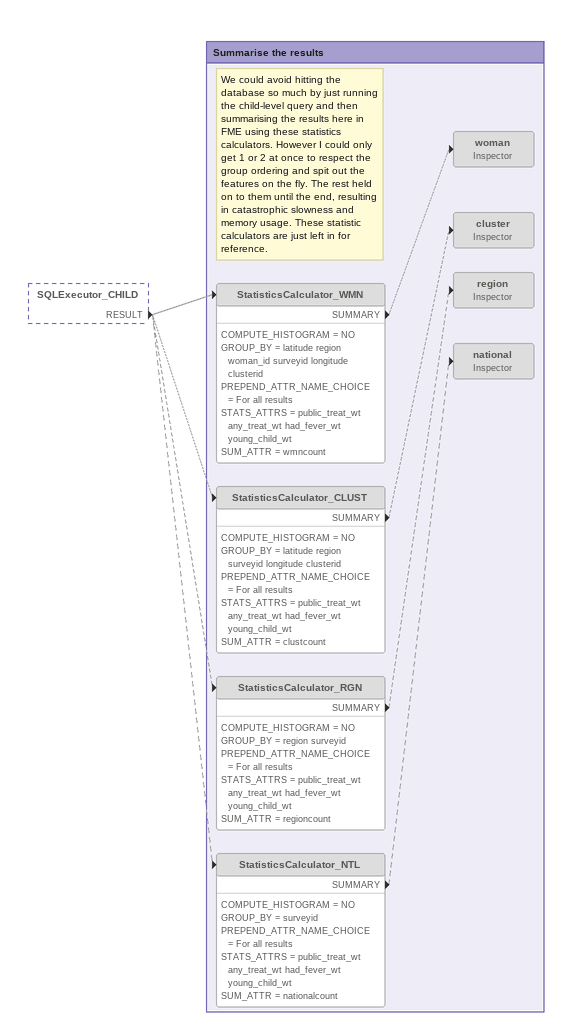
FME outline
SQLExecutor_CHILD [outside]
    RESULT -> StatisticsCalculator_WMN [off]
    RESULT -> StatisticsCalculator_CLUST [off]
    RESULT -> StatisticsCalculator_RGN [off]
    RESULT -> StatisticsCalculator_NTL [off]

Bookmark: Summarise the results
Note: We could avoid hitting the database so much by just running the child-level query and then summarising the results here in FME using these statistics calculators. However I could only get 1 or 2 at once to respect the group ordering and spit out the features on the fly. The rest held on to them until the end, resulting in catastrophic slowness and memory usage. These statistic calculators are just left in for reference.
StatisticsCalculator_WMN [off]
    COMPUTE_HISTOGRAM = NO
    GROUP_BY = latitude region woman_id surveyid longitude clusterid
    PREPEND_ATTR_NAME_CHOICE = For all results
    STATS_ATTRS = public_treat_wt any_treat_wt had_fever_wt young_child_wt
    SUM_ATTR = wmncount
    SUMMARY -> woman [off]
woman: Inspector [off]
StatisticsCalculator_CLUST [off]
    COMPUTE_HISTOGRAM = NO
    GROUP_BY = latitude region surveyid longitude clusterid
    PREPEND_ATTR_NAME_CHOICE = For all results
    STATS_ATTRS = public_treat_wt any_treat_wt had_fever_wt young_child_wt
    SUM_ATTR = clustcount
    SUMMARY -> cluster [off]
cluster: Inspector [off]
StatisticsCalculator_RGN [off]
    COMPUTE_HISTOGRAM = NO
    GROUP_BY = region surveyid
    PREPEND_ATTR_NAME_CHOICE = For all results
    STATS_ATTRS = public_treat_wt any_treat_wt had_fever_wt young_child_wt
    SUM_ATTR = regioncount
    SUMMARY -> region [off]
region: Inspector [off]
StatisticsCalculator_NTL [off]
    COMPUTE_HISTOGRAM = NO
    GROUP_BY = surveyid
    PREPEND_ATTR_NAME_CHOICE = For all results
    STATS_ATTRS = public_treat_wt any_treat_wt had_fever_wt young_child_wt
    SUM_ATTR = nationalcount
    SUMMARY -> national [off]
national: Inspector [off]
